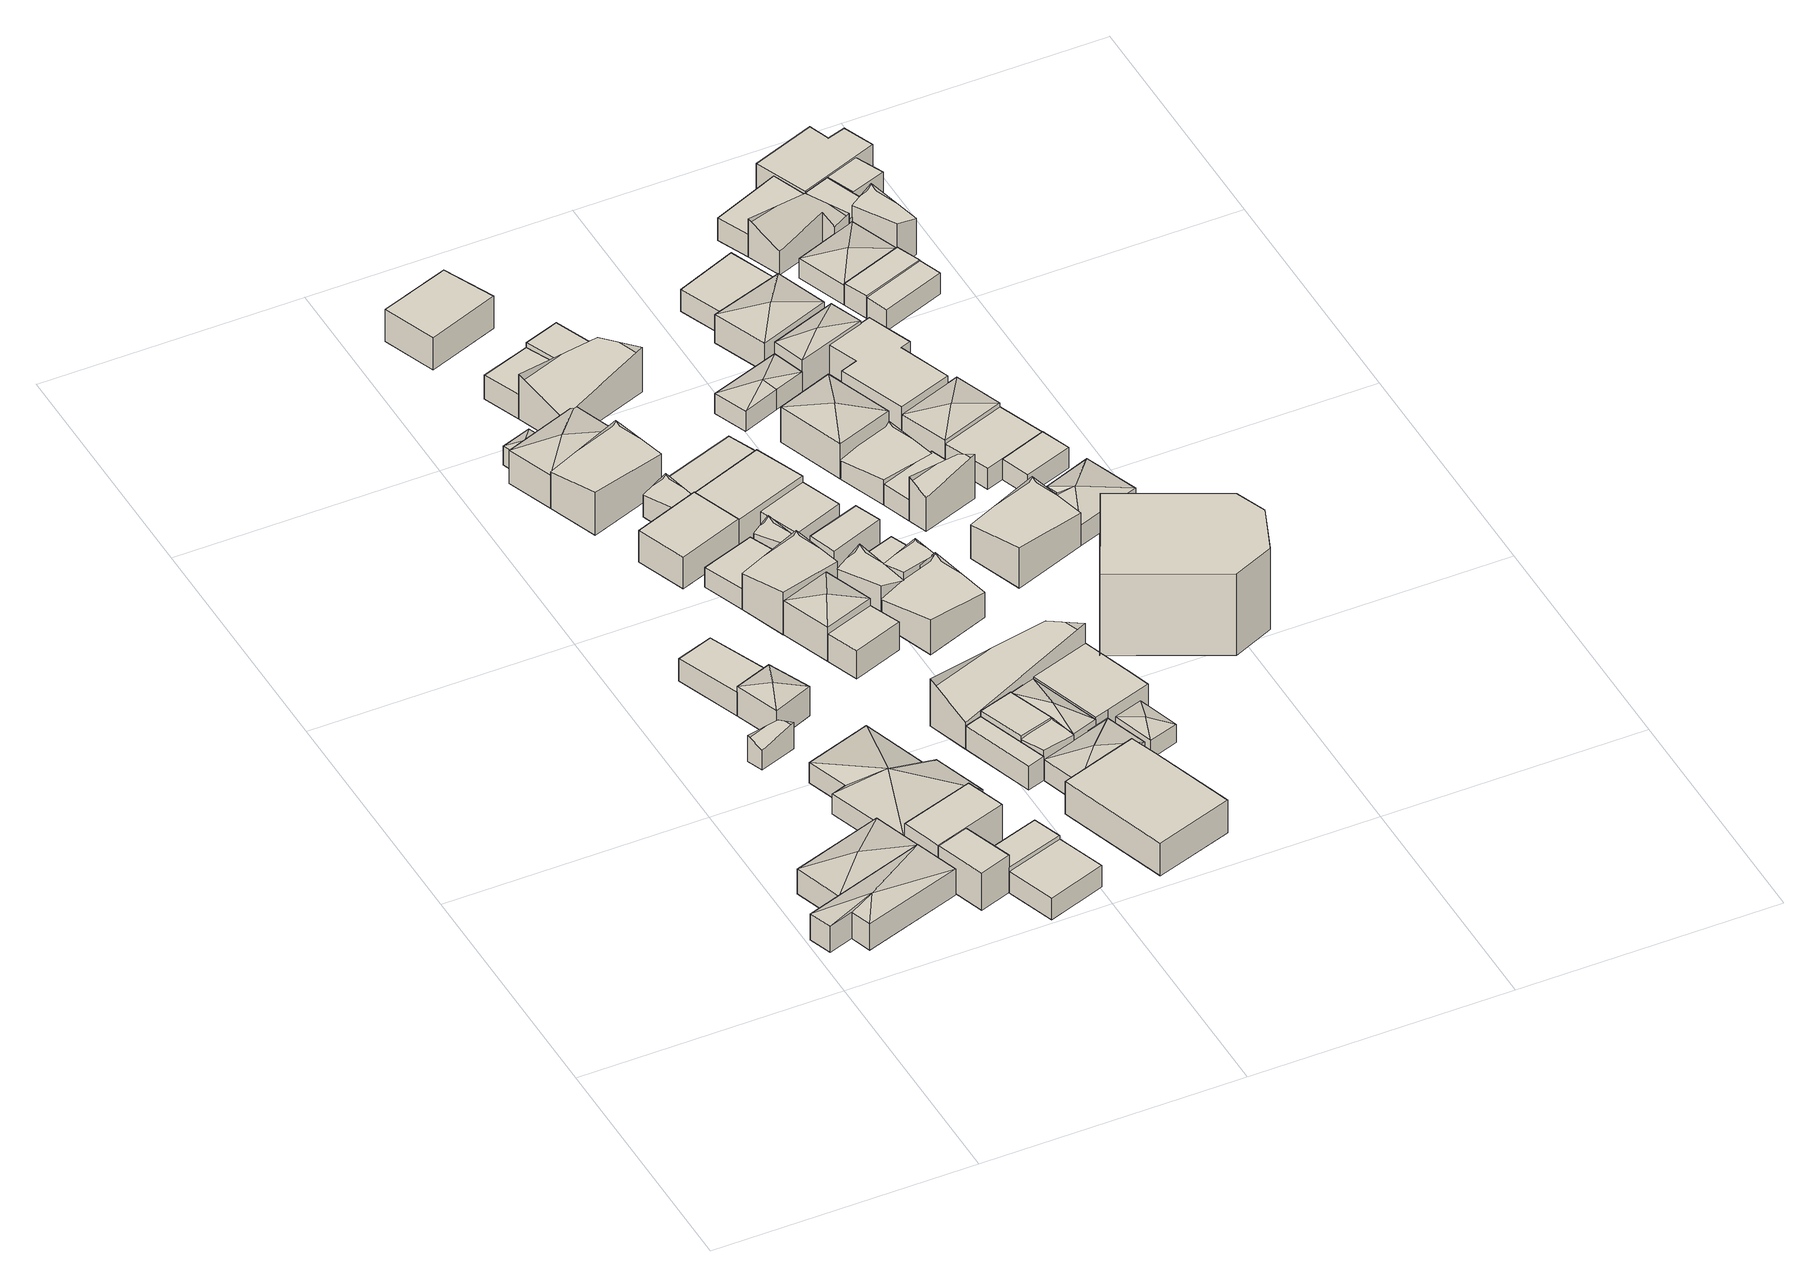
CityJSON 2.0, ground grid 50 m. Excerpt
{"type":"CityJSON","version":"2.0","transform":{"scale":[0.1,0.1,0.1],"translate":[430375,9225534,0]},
"CityObjects":{
"building1":{"type":"Building","attributes":{"Building Type":"Residential","Roof Shape":"hip","Roof Material":"Concrete Glazed Tile","Roof Material Code":1,"Roof Direction":"southwest","Building Height":5.65,"Roof Slope":23.1,"Footprint Area":203.46,"Solar PV Capacity Low":25.48,"Solar PV Capacity High":33.46,"Solar Annual Energy Low":36734,"Solar Annual Energy High":48413,"Suitable PV Area":152.09},"geometry":[{"type":"MultiSurface","lod":"2.2","boundaries":[[[0,1,2,3,4,5]],[[5,4,6,7]],[[4,3,8,6]],[[3,2,9,8]],[[2,1,10,9]],[[1,0,11,10]],[[0,5,7,11]],[[7,6,12]],[[6,8,12]],[[8,9,12]],[[9,10,12]],[[10,11,12]],[[11,7,12]]]}]},
"building2":{"type":"Building","attributes":{"Building Type":"Residential","Roof Shape":"hip","Roof Material":"Concrete Glazed Tile","Roof Material Code":1,"Roof Direction":"southwest","Building Height":5.37,"Roof Slope":22.3,"Footprint Area":185,"Solar PV Capacity Low":23.16,"Solar PV Capacity High":30.42,"Solar Annual Energy Low":33401,"Solar Annual Energy High":44020,"Suitable PV Area":138.29},"geometry":[{"type":"MultiSurface","lod":"2.2","boundaries":[[[13,14,15,16]],[[16,15,17,18]],[[15,14,19,17]],[[14,13,20,19]],[[13,16,18,20]],[[18,17,21]],[[17,19,21]],[[19,20,21]],[[20,18,21]]]}]},
"building3":{"type":"Building","attributes":{"Building Type":"Residential","Roof Shape":"gable","Roof Material":"Concrete Glazed Tile","Roof Material Code":1,"Roof Direction":"southwest","Building Height":4.31,"Roof Slope":30.5,"Footprint Area":25.5,"Solar PV Capacity Low":3.19,"Solar PV Capacity High":4.19,"Solar Annual Energy Low":4605,"Solar Annual Energy High":6069,"Suitable PV Area":19.06},"geometry":[{"type":"MultiSurface","lod":"2.2","boundaries":[[[22,23,24,25]],[[25,24,26,27]],[[24,23,28,26]],[[23,22,29,28]],[[22,25,27,29]],[[27,26,28,29]]]}]},
"building4":{"type":"Building","attributes":{"Building Type":"Residential","Roof Shape":"shed","Roof Material":"Concrete Glazed Tile","Roof Material Code":1,"Roof Direction":"southwest","Building Height":7.94,"Roof Slope":11.5,"Footprint Area":67.14,"Solar PV Capacity Low":8.41,"Solar PV Capacity High":11.04,"Solar Annual Energy Low":12121,"Solar Annual Energy High":15975,"Suitable PV Area":50.19},"geometry":[{"type":"MultiSurface","lod":"2.2","boundaries":[[[30,31,32,33]],[[33,32,34,35]],[[32,31,36,34]],[[31,30,37,36]],[[30,33,35,37]],[[35,34,36,37]]]}]},
"building5":{"type":"Building","attributes":{"Building Type":"Residential","Roof Shape":"shed","Roof Material":"Concrete Glazed Tile","Roof Material Code":1,"Roof Direction":"southwest","Building Height":7.88,"Roof Slope":10.3,"Footprint Area":120.84,"Solar PV Capacity Low":15.13,"Solar PV Capacity High":19.87,"Solar Annual Energy Low":21818,"Solar Annual Energy High":28754,"Suitable PV Area":90.33},"geometry":[{"type":"MultiSurface","lod":"2.2","boundaries":[[[38,39,31,40]],[[40,31,41,42]],[[31,39,43,41]],[[39,38,44,43]],[[38,40,42,44]],[[42,41,43,44]]]}]},
"building6":{"type":"Building","attributes":{"Building Type":"Residential","Roof Shape":"shed","Roof Material":"Concrete Glazed Tile","Roof Material Code":1,"Roof Direction":"southwest","Building Height":4.83,"Roof Slope":13.6,"Footprint Area":100.65,"Solar PV Capacity Low":12.6,"Solar PV Capacity High":16.55,"Solar Annual Energy Low":18172,"Solar Annual Energy High":23950,"Suitable PV Area":75.24},"geometry":[{"type":"MultiSurface","lod":"2.2","boundaries":[[[45,46,47,48]],[[48,47,49,50]],[[47,46,51,49]],[[46,45,52,51]],[[45,48,50,52]],[[50,49,51,52]]]}]},
"building7":{"type":"Building","attributes":{"Building Type":"Residential","Roof Shape":"hip","Roof Material":"Concrete Glazed Tile","Roof Material Code":1,"Roof Direction":"southwest","Building Height":6.42,"Roof Slope":23.3,"Footprint Area":72.95,"Solar PV Capacity Low":9.13,"Solar PV Capacity High":12,"Solar Annual Energy Low":13170,"Solar Annual Energy High":17357,"Suitable PV Area":54.53},"geometry":[{"type":"MultiSurface","lod":"2.2","boundaries":[[[48,47,53,54]],[[54,53,55,56]],[[53,47,57,55]],[[47,48,58,57]],[[48,54,56,58]],[[56,55,59]],[[55,57,59]],[[57,58,59]],[[58,56,59]]]}]},
"building8":{"type":"Building","attributes":{"Building Type":"Residential","Roof Shape":"hip","Roof Material":"Concrete Glazed Tile","Roof Material Code":1,"Roof Direction":"southwest","Building Height":4.41,"Roof Slope":23.6,"Footprint Area":414.89,"Solar PV Capacity Low":51.95,"Solar PV Capacity High":68.23,"Solar Annual Energy Low":74905,"Solar Annual Energy High":98719,"Suitable PV Area":310.13},"geometry":[{"type":"MultiSurface","lod":"2.2","boundaries":[[[60,61,62,63,64,65,39,66]],[[66,39,67,68]],[[39,65,69,67]],[[65,64,70,69]],[[64,63,71,70]],[[63,62,72,71]],[[62,61,73,72]],[[61,60,74,73]],[[60,66,68,74]],[[68,67,75]],[[67,69,75]],[[69,70,75]],[[70,71,75]],[[71,72,75]],[[72,73,75]],[[73,74,75]],[[74,68,75]]]}]},
"building9":{"type":"Building","attributes":{"Building Type":"Residential","Roof Shape":"shed","Roof Material":"Concrete Glazed Tile","Roof Material Code":1,"Roof Direction":"southwest","Building Height":5.23,"Roof Slope":14.8,"Footprint Area":71.09,"Solar PV Capacity Low":8.9,"Solar PV Capacity High":11.69,"Solar Annual Energy Low":12835,"Solar Annual Energy High":16916,"Suitable PV Area":53.14},"geometry":[{"type":"MultiSurface","lod":"2.2","boundaries":[[[76,77,78,79]],[[79,78,80,81]],[[78,77,82,80]],[[77,76,83,82]],[[76,79,81,83]],[[81,80,82,83]]]}]},
"building10":{"type":"Building","attributes":{"Building Type":"Residential","Roof Shape":"flat","Roof Material":"Concrete Glazed Tile","Roof Material Code":1,"Roof Direction":"southwest","Building Height":4.74,"Roof Slope":10.1,"Footprint Area":118.01,"Solar PV Capacity Low":14.78,"Solar PV Capacity High":19.41,"Solar Annual Energy Low":21306,"Solar Annual Energy High":28080,"Suitable PV Area":88.21},"geometry":[{"type":"MultiSurface","lod":"2.2","boundaries":[[[79,78,84,85]],[[85,84,86,87]],[[84,78,88,86]],[[78,79,89,88]],[[79,85,87,89]],[[87,86,88,89]]]}]},
"building11":{"type":"Building","attributes":{"Building Type":"Residential","Roof Shape":"hip","Roof Material":"Concrete Glazed Tile","Roof Material Code":1,"Roof Direction":"southwest","Building Height":4.08,"Roof Slope":28.5,"Footprint Area":24.28,"Solar PV Capacity Low":3.04,"Solar PV Capacity High":3.99,"Solar Annual Energy Low":4384,"Solar Annual Energy High":5778,"Suitable PV Area":18.15},"geometry":[{"type":"MultiSurface","lod":"2.2","boundaries":[[[90,91,92,93]],[[93,92,94,95]],[[92,91,96,94]],[[91,90,97,96]],[[90,93,95,97]],[[95,94,98]],[[94,96,98]],[[96,97,98]],[[97,95,98]]]}]},
"building12":{"type":"Building","attributes":{"Building Type":"Residential","Roof Shape":"hip","Roof Material":"Concrete Glazed Tile","Roof Material Code":1,"Roof Direction":"southwest","Building Height":7.17,"Roof Slope":27.5,"Footprint Area":151.94,"Solar PV Capacity Low":19.02,"Solar PV Capacity High":24.99,"Solar Annual Energy Low":27431,"Solar Annual Energy High":36152,"Suitable PV Area":113.57},"geometry":[{"type":"MultiSurface","lod":"2.2","boundaries":[[[99,100,101,102]],[[102,101,103,104]],[[101,100,105,103]],[[100,99,106,105]],[[99,102,104,106]],[[104,103,107]],[[103,105,107]],[[105,106,107]],[[106,104,107]]]}]},
"building13":{"type":"Building","attributes":{"Building Type":"Residential","Roof Shape":"flat","Roof Material":"Concrete Glazed Tile","Roof Material Code":1,"Roof Direction":"southwest","Building Height":6.93,"Roof Slope":6.5,"Footprint Area":138.27,"Solar PV Capacity Low":17.31,"Solar PV Capacity High":22.74,"Solar Annual Energy Low":24964,"Solar Annual Energy High":32900,"Suitable PV Area":103.36},"geometry":[{"type":"MultiSurface","lod":"2.2","boundaries":[[[108,109,110,111]],[[111,110,112,113]],[[110,109,114,112]],[[109,108,115,114]],[[108,111,113,115]],[[113,112,114,115]]]}]},
"building14":{"type":"Building","attributes":{"Building Type":"Residential","Roof Shape":"gable","Roof Material":"Concrete Glazed Tile","Roof Material Code":1,"Roof Direction":"southwest","Building Height":7.96,"Roof Slope":29,"Footprint Area":162.31,"Solar PV Capacity Low":20.32,"Solar PV Capacity High":26.69,"Solar Annual Energy Low":29305,"Solar Annual Energy High":38621,"Suitable PV Area":121.33},"geometry":[{"type":"MultiSurface","lod":"2.2","boundaries":[[[102,101,116,117]],[[117,116,118,119]],[[116,101,120,118]],[[101,102,121,120]],[[102,117,119,121]],[[119,118,120,121]]]}]},
"building15":{"type":"Building","attributes":{"Building Type":"Residential","Roof Shape":"shed","Roof Material":"Concrete Glazed Tile","Roof Material Code":1,"Roof Direction":"southwest","Building Height":5.06,"Roof Slope":10.6,"Footprint Area":52.81,"Solar PV Capacity Low":6.61,"Solar PV Capacity High":8.69,"Solar Annual Energy Low":9535,"Solar Annual Energy High":12566,"Suitable PV Area":39.48},"geometry":[{"type":"MultiSurface","lod":"2.2","boundaries":[[[122,123,124,125]],[[125,124,126,127]],[[124,123,128,126]],[[123,122,129,128]],[[122,125,127,129]],[[127,126,128,129]]]}]},
"building16":{"type":"Building","attributes":{"Building Type":"Residential","Roof Shape":"shed","Roof Material":"Concrete Glazed Tile","Roof Material Code":1,"Roof Direction":"southwest","Building Height":4.14,"Roof Slope":16.9,"Footprint Area":95.32,"Solar PV Capacity Low":11.94,"Solar PV Capacity High":15.68,"Solar Annual Energy Low":17210,"Solar Annual Energy High":22681,"Suitable PV Area":71.25},"geometry":[{"type":"MultiSurface","lod":"2.2","boundaries":[[[130,131,132,133]],[[133,132,134,135]],[[132,131,136,134]],[[131,130,137,136]],[[130,133,135,137]],[[135,134,136,137]]]}]},
"building17":{"type":"Building","attributes":{"Building Type":"Residential","Roof Shape":"hip","Roof Material":"Concrete Glazed Tile","Roof Material Code":1,"Roof Direction":"southwest","Building Height":7.42,"Roof Slope":24.9,"Footprint Area":104.26,"Solar PV Capacity Low":13.05,"Solar PV Capacity High":17.14,"Solar Annual Energy Low":18823,"Solar Annual Energy High":24807,"Suitable PV Area":77.93},"geometry":[{"type":"MultiSurface","lod":"2.2","boundaries":[[[138,139,140,141]],[[141,140,142,143]],[[140,139,144,142]],[[139,138,145,144]],[[138,141,143,145]],[[143,142,146]],[[142,144,146]],[[144,145,146]],[[145,143,146]]]}]},
"building18":{"type":"Building","attributes":{"Building Type":"Residential","Roof Shape":"shed","Roof Material":"Concrete Glazed Tile","Roof Material Code":1,"Roof Direction":"southwest","Building Height":5.93,"Roof Slope":13.9,"Footprint Area":69.01,"Solar PV Capacity Low":8.64,"Solar PV Capacity High":11.35,"Solar Annual Energy Low":12460,"Solar Annual Energy High":16421,"Suitable PV Area":51.59},"geometry":[{"type":"MultiSurface","lod":"2.2","boundaries":[[[141,140,147,148]],[[148,147,149,150]],[[147,140,151,149]],[[140,141,152,151]],[[141,148,150,152]],[[150,149,151,152]]]}]},
"building19":{"type":"Building","attributes":{"Building Type":"Residential","Roof Shape":"gable","Roof Material":"Concrete Glazed Tile","Roof Material Code":1,"Roof Direction":"southwest","Building Height":7.91,"Roof Slope":27.8,"Footprint Area":124.03,"Solar PV Capacity Low":15.53,"Solar PV Capacity High":20.4,"Solar Annual Energy Low":22393,"Solar Annual Energy High":29512,"Suitable PV Area":92.71},"geometry":[{"type":"MultiSurface","lod":"2.2","boundaries":[[[153,132,154,155]],[[155,154,156,157]],[[154,132,158,156]],[[132,153,159,158]],[[153,155,157,159]],[[157,156,158,159]]]}]},
"building20":{"type":"Building","attributes":{"Building Type":"Residential","Roof Shape":"gable","Roof Material":"Concrete Glazed Tile","Roof Material Code":1,"Roof Direction":"southwest","Building Height":4.8,"Roof Slope":29.5,"Footprint Area":39.96,"Solar PV Capacity Low":5,"Solar PV Capacity High":6.57,"Solar Annual Energy Low":7214,"Solar Annual Energy High":9508,"Suitable PV Area":29.87},"geometry":[{"type":"MultiSurface","lod":"2.2","boundaries":[[[160,161,162,163]],[[163,162,164,165]],[[162,161,166,164]],[[161,160,167,166]],[[160,163,165,167]],[[165,164,166,167]]]}]},
"building21":{"type":"Building","attributes":{"Building Type":"Residential","Roof Shape":"shed","Roof Material":"Concrete Glazed Tile","Roof Material Code":1,"Roof Direction":"southwest","Building Height":6.24,"Roof Slope":18.5,"Footprint Area":67.89,"Solar PV Capacity Low":8.5,"Solar PV Capacity High":11.16,"Solar Annual Energy Low":12257,"Solar Annual Energy High":16153,"Suitable PV Area":50.75},"geometry":[{"type":"MultiSurface","lod":"2.2","boundaries":[[[168,122,169,170]],[[170,169,171,172]],[[169,122,173,171]],[[122,168,174,173]],[[168,170,172,174]],[[172,171,173,174]]]}]},
"building22":{"type":"Building","attributes":{"Building Type":"Residential","Roof Shape":"gable","Roof Material":"Concrete Glazed Tile","Roof Material Code":1,"Roof Direction":"southwest","Building Height":5.85,"Roof Slope":28.5,"Footprint Area":36.94,"Solar PV Capacity Low":4.62,"Solar PV Capacity High":6.07,"Solar Annual Energy Low":6669,"Solar Annual Energy High":8789,"Suitable PV Area":27.61},"geometry":[{"type":"MultiSurface","lod":"2.2","boundaries":[[[175,170,169,125]],[[125,169,176,177]],[[169,170,172,176]],[[170,175,178,172]],[[175,125,177,178]],[[177,176,172,178]]]}]},
"building23":{"type":"Building","attributes":{"Building Type":"Residential","Roof Shape":"flat","Roof Material":"Concrete Glazed Tile","Roof Material Code":1,"Roof Direction":"southwest","Building Height":7.13,"Roof Slope":6.9,"Footprint Area":355.62,"Solar PV Capacity Low":44.53,"Solar PV Capacity High":58.48,"Solar Annual Energy Low":64204,"Solar Annual Energy High":84616,"Suitable PV Area":265.82},"geometry":[{"type":"MultiSurface","lod":"2.2","boundaries":[[[179,180,181,182,183,184]],[[184,183,185,186]],[[183,182,187,185]],[[182,181,188,187]],[[181,180,189,188]],[[180,179,190,189]],[[179,184,186,190]],[[186,185,187,188,189,190]]]}]},
"building24":{"type":"Building","attributes":{"Building Type":"Residential","Roof Shape":"shed","Roof Material":"Concrete Glazed Tile","Roof Material Code":1,"Roof Direction":"southwest","Building Height":5.07,"Roof Slope":17.6,"Footprint Area":78.2,"Solar PV Capacity Low":9.79,"Solar PV Capacity High":12.86,"Solar Annual Energy Low":14118,"Solar Annual Energy High":18606,"Suitable PV Area":58.45},"geometry":[{"type":"MultiSurface","lod":"2.2","boundaries":[[[191,192,193,194]],[[194,193,195,196]],[[193,192,197,195]],[[192,191,198,197]],[[191,194,196,198]],[[196,195,197,198]]]}]},
"building25":{"type":"Building","attributes":{"Building Type":"Residential","Roof Shape":"flat","Roof Material":"Concrete Glazed Tile","Roof Material Code":1,"Roof Direction":"southwest","Building Height":7.01,"Roof Slope":10.6,"Footprint Area":156.24,"Solar PV Capacity Low":19.56,"Solar PV Capacity High":25.69,"Solar Annual Energy Low":28208,"Solar Annual Energy High":37176,"Suitable PV Area":116.79},"geometry":[{"type":"MultiSurface","lod":"2.2","boundaries":[[[199,200,201,202]],[[202,201,203,204]],[[201,200,205,203]],[[200,199,206,205]],[[199,202,204,206]],[[204,203,205,206]]]}]},
"building26":{"type":"Building","attributes":{"Building Type":"Residential","Roof Shape":"gable","Roof Material":"Concrete Glazed Tile","Roof Material Code":1,"Roof Direction":"southwest","Building Height":4.16,"Roof Slope":34.3,"Footprint Area":29.94,"Solar PV Capacity Low":3.75,"Solar PV Capacity High":4.92,"Solar Annual Energy Low":5406,"Solar Annual Energy High":7125,"Suitable PV Area":22.38},"geometry":[{"type":"MultiSurface","lod":"2.2","boundaries":[[[207,208,209,210]],[[210,209,211,212]],[[209,208,213,211]],[[208,207,214,213]],[[207,210,212,214]],[[212,211,213,214]]]}]},
"building27":{"type":"Building","attributes":{"Building Type":"Residential","Roof Shape":"hip","Roof Material":"Concrete Glazed Tile","Roof Material Code":1,"Roof Direction":"southwest","Building Height":4.58,"Roof Slope":25.9,"Footprint Area":129.83,"Solar PV Capacity Low":16.26,"Solar PV Capacity High":21.35,"Solar Annual Energy Low":23440,"Solar Annual Energy High":30892,"Suitable PV Area":97.05},"geometry":[{"type":"MultiSurface","lod":"2.2","boundaries":[[[215,125,216,217]],[[217,216,218,219]],[[216,125,220,218]],[[125,215,221,220]],[[215,217,219,221]],[[219,218,222]],[[218,220,222]],[[220,221,222]],[[221,219,222]]]}]},
"building28":{"type":"Building","attributes":{"Building Type":"Residential","Roof Shape":"hip","Roof Material":"Concrete Glazed Tile","Roof Material Code":1,"Roof Direction":"southwest","Building Height":6.03,"Roof Slope":23,"Footprint Area":78.38,"Solar PV Capacity Low":9.81,"Solar PV Capacity High":12.89,"Solar Annual Energy Low":14152,"Solar Annual Energy High":18651,"Suitable PV Area":58.59},"geometry":[{"type":"MultiSurface","lod":"2.2","boundaries":[[[223,168,175,224]],[[224,175,225,226]],[[175,168,227,225]],[[168,223,228,227]],[[223,224,226,228]],[[226,225,229]],[[225,227,229]],[[227,228,229]],[[228,226,229]]]}]},
"building29":{"type":"Building","attributes":{"Building Type":"Residential","Roof Shape":"gable","Roof Material":"Concrete Glazed Tile","Roof Material Code":1,"Roof Direction":"southwest","Building Height":5.89,"Roof Slope":31.6,"Footprint Area":244.19,"Solar PV Capacity Low":30.57,"Solar PV Capacity High":40.16,"Solar Annual Energy Low":44086,"Solar Annual Energy High":58102,"Suitable PV Area":182.53},"geometry":[{"type":"MultiSurface","lod":"2.2","boundaries":[[[230,231,123,232]],[[232,123,233,234]],[[123,231,235,233]],[[231,230,236,235]],[[230,232,234,236]],[[234,233,235,236]]]}]},
"building30":{"type":"Building","attributes":{"Building Type":"Residential","Roof Shape":"gable","Roof Material":"Concrete Glazed Tile","Roof Material Code":1,"Roof Direction":"southwest","Building Height":5.95,"Roof Slope":32.6,"Footprint Area":193.54,"Solar PV Capacity Low":24.23,"Solar PV Capacity High":31.83,"Solar Annual Energy Low":34943,"Solar Annual Energy High":46052,"Suitable PV Area":144.67},"geometry":[{"type":"MultiSurface","lod":"2.2","boundaries":[[[237,193,238,239]],[[239,238,240,241]],[[238,193,242,240]],[[193,237,243,242]],[[237,239,241,243]],[[241,240,242,243]]]}]},
"building31":{"type":"Building","attributes":{"Building Type":"Residential","Roof Shape":"gable","Roof Material":"Concrete Glazed Tile","Roof Material Code":1,"Roof Direction":"southwest","Building Height":6.28,"Roof Slope":34.5,"Footprint Area":54.64,"Solar PV Capacity Low":6.84,"Solar PV Capacity High":8.99,"Solar Annual Energy Low":9865,"Solar Annual Energy High":13001,"Suitable PV Area":40.84},"geometry":[{"type":"MultiSurface","lod":"2.2","boundaries":[[[244,155,245,246]],[[246,245,247,248]],[[245,155,249,247]],[[155,244,250,249]],[[244,246,248,250]],[[248,247,249,250]]]}]},
"building32":{"type":"Building","attributes":{"Building Type":"Residential","Roof Shape":"flat","Roof Material":"Concrete Glazed Tile","Roof Material Code":1,"Roof Direction":"southwest","Building Height":6.67,"Roof Slope":8.4,"Footprint Area":157.25,"Solar PV Capacity Low":19.69,"Solar PV Capacity High":25.86,"Solar Annual Energy Low":28390,"Solar Annual Energy High":37416,"Suitable PV Area":117.54},"geometry":[{"type":"MultiSurface","lod":"2.2","boundaries":[[[251,108,111,252]],[[252,111,253,254]],[[111,108,255,253]],[[108,251,256,255]],[[251,252,254,256]],[[254,253,255,256]]]}]},
"building33":{"type":"Building","attributes":{"Building Type":"Residential","Roof Shape":"shed","Roof Material":"Concrete Glazed Tile","Roof Material Code":1,"Roof Direction":"southwest","Building Height":4.89,"Roof Slope":11.4,"Footprint Area":112,"Solar PV Capacity Low":14.02,"Solar PV Capacity High":18.42,"Solar Annual Energy Low":20220,"Solar Annual Energy High":26649,"Suitable PV Area":83.72},"geometry":[{"type":"MultiSurface","lod":"2.2","boundaries":[[[257,160,163,258]],[[258,163,259,260]],[[163,160,261,259]],[[160,257,262,261]],[[257,258,260,262]],[[260,259,261,262]]]}]},
"building34":{"type":"Building","attributes":{"Building Type":"Residential","Roof Shape":"flat","Roof Material":"Concrete Glazed Tile","Roof Material Code":1,"Roof Direction":"southwest","Building Height":6.12,"Roof Slope":10.5,"Footprint Area":54.14,"Solar PV Capacity Low":6.78,"Solar PV Capacity High":8.9,"Solar Annual Energy Low":9775,"Solar Annual Energy High":12883,"Suitable PV Area":40.47},"geometry":[{"type":"MultiSurface","lod":"2.2","boundaries":[[[263,191,194,264]],[[264,194,265,266]],[[194,191,267,265]],[[191,263,268,267]],[[263,264,266,268]],[[266,265,267,268]]]}]},
"building35":{"type":"Building","attributes":{"Building Type":"Residential","Roof Shape":"flat","Roof Material":"Concrete Glazed Tile","Roof Material Code":1,"Roof Direction":"southwest","Building Height":5.42,"Roof Slope":12.9,"Footprint Area":86.29,"Solar PV Capacity Low":10.8,"Solar PV Capacity High":14.19,"Solar Annual Energy Low":15580,"Solar Annual Energy High":20533,"Suitable PV Area":64.51},"geometry":[{"type":"MultiSurface","lod":"2.2","boundaries":[[[252,269,270,271]],[[271,270,272,273]],[[270,269,274,272]],[[269,252,275,274]],[[252,271,273,275]],[[273,272,274,275]]]}]},
"building36":{"type":"Building","attributes":{"Building Type":"Residential","Roof Shape":"gable","Roof Material":"Concrete Glazed Tile","Roof Material Code":1,"Roof Direction":"southwest","Building Height":5.43,"Roof Slope":34,"Footprint Area":148.68,"Solar PV Capacity Low":18.62,"Solar PV Capacity High":24.45,"Solar Annual Energy Low":26844,"Solar Annual Energy High":35378,"Suitable PV Area":111.14},"geometry":[{"type":"MultiSurface","lod":"2.2","boundaries":[[[276,245,277,278]],[[278,277,279,280]],[[277,245,281,279]],[[245,276,282,281]],[[276,278,280,282]],[[280,279,281,282]]]}]},
"building37":{"type":"Building","attributes":{"Building Type":"Residential","Roof Shape":"shed","Roof Material":"Concrete Glazed Tile","Roof Material Code":1,"Roof Direction":"southwest","Building Height":6.3,"Roof Slope":10.7,"Footprint Area":62.28,"Solar PV Capacity Low":7.8,"Solar PV Capacity High":10.24,"Solar Annual Energy Low":11244,"Solar Annual Energy High":14819,"Suitable PV Area":46.55},"geometry":[{"type":"MultiSurface","lod":"2.2","boundaries":[[[283,284,285,286]],[[286,285,287,288]],[[285,284,289,287]],[[284,283,290,289]],[[283,286,288,290]],[[288,287,289,290]]]}]},
"building38":{"type":"Building","attributes":{"Building Type":"Residential","Roof Shape":"shed","Roof Material":"Concrete Glazed Tile","Roof Material Code":1,"Roof Direction":"southwest","Building Height":5.34,"Roof Slope":14.7,"Footprint Area":41.97,"Solar PV Capacity Low":5.25,"Solar PV Capacity High":6.9,"Solar Annual Energy Low":7577,"Solar Annual Energy High":9987,"Suitable PV Area":31.37},"geometry":[{"type":"MultiSurface","lod":"2.2","boundaries":[[[291,244,292,293]],[[293,292,294,295]],[[292,244,296,294]],[[244,291,297,296]],[[291,293,295,297]],[[295,294,296,297]]]}]},
"building39":{"type":"Building","attributes":{"Building Type":"Residential","Roof Shape":"gable","Roof Material":"Concrete Glazed Tile","Roof Material Code":1,"Roof Direction":"southwest","Building Height":7.21,"Roof Slope":34,"Footprint Area":35.76,"Solar PV Capacity Low":4.48,"Solar PV Capacity High":5.88,"Solar Annual Energy Low":6456,"Solar Annual Energy High":8509,"Suitable PV Area":26.73},"geometry":[{"type":"MultiSurface","lod":"2.2","boundaries":[[[293,292,246,276]],[[276,246,298,299]],[[246,292,300,298]],[[292,293,301,300]],[[293,276,299,301]],[[299,298,300,301]]]}]},
"building40":{"type":"Building","attributes":{"Building Type":"Residential","Roof Shape":"flat","Roof Material":"Concrete Glazed Tile","Roof Material Code":1,"Roof Direction":"southwest","Building Height":6.38,"Roof Slope":8.2,"Footprint Area":183.83,"Solar PV Capacity Low":23.02,"Solar PV Capacity High":30.23,"Solar Annual Energy Low":33190,"Solar Annual Energy High":43742,"Suitable PV Area":137.42},"geometry":[{"type":"MultiSurface","lod":"2.2","boundaries":[[[302,303,232,223,224,215]],[[215,224,304,305]],[[224,223,306,304]],[[223,232,307,306]],[[232,303,308,307]],[[303,302,309,308]],[[302,215,305,309]],[[305,304,306,307,308,309]]]}]},
"building41":{"type":"Building","attributes":{"Building Type":"Residential","Roof Shape":"hip","Roof Material":"Concrete Glazed Tile","Roof Material Code":1,"Roof Direction":"southwest","Building Height":4.03,"Roof Slope":22.6,"Footprint Area":50.96,"Solar PV Capacity Low":6.38,"Solar PV Capacity High":8.38,"Solar Annual Energy Low":9201,"Solar Annual Energy High":12126,"Suitable PV Area":38.1},"geometry":[{"type":"MultiSurface","lod":"2.2","boundaries":[[[310,311,312,313]],[[313,312,314,315]],[[312,311,316,314]],[[311,310,317,316]],[[310,313,315,317]],[[315,314,318]],[[314,316,318]],[[316,317,318]],[[317,315,318]]]}]},
"building42":{"type":"Building","attributes":{"Building Type":"Residential","Roof Shape":"hip","Roof Material":"Concrete Glazed Tile","Roof Material Code":1,"Roof Direction":"southwest","Building Height":4.44,"Roof Slope":24.4,"Footprint Area":93.68,"Solar PV Capacity Low":11.73,"Solar PV Capacity High":15.41,"Solar Annual Energy Low":16914,"Solar Annual Energy High":22291,"Suitable PV Area":70.03},"geometry":[{"type":"MultiSurface","lod":"2.2","boundaries":[[[319,320,321,322,323]],[[323,322,324,325]],[[322,321,326,324]],[[321,320,327,326]],[[320,319,328,327]],[[319,323,325,328]],[[325,324,329]],[[324,326,329]],[[326,327,329]],[[327,328,329]],[[328,325,329]]]}]},
"building43":{"type":"Building","attributes":{"Building Type":"Residential","Roof Shape":"hip","Roof Material":"Concrete Glazed Tile","Roof Material Code":1,"Roof Direction":"southwest","Building Height":7.74,"Roof Slope":21.7,"Footprint Area":161.28,"Solar PV Capacity Low":20.19,"Solar PV Capacity High":26.52,"Solar Annual Energy Low":29118,"Solar Annual Energy High":38375,"Suitable PV Area":120.56},"geometry":[{"type":"MultiSurface","lod":"2.2","boundaries":[[[330,331,332,333]],[[333,332,334,335]],[[332,331,336,334]],[[331,330,337,336]],[[330,333,335,337]],[[335,334,338]],[[334,336,338]],[[336,337,338]],[[337,335,338]]]}]},
"building44":{"type":"Building","attributes":{"Building Type":"Residential","Roof Shape":"gable","Roof Material":"Concrete Glazed Tile","Roof Material Code":1,"Roof Direction":"southwest","Building Height":4.14,"Roof Slope":26.8,"Footprint Area":114.56,"Solar PV Capacity Low":14.34,"Solar PV Capacity High":18.84,"Solar Annual Energy Low":20683,"Solar Annual Energy High":27259,"Suitable PV Area":85.63},"geometry":[{"type":"MultiSurface","lod":"2.2","boundaries":[[[333,332,339,340]],[[340,339,341,342]],[[339,332,343,341]],[[332,333,344,343]],[[333,340,342,344]],[[342,341,343,344]]]}]},
"building45":{"type":"Building","attributes":{"Building Type":"Residential","Roof Shape":"flat","Roof Material":"Concrete Glazed Tile","Roof Material Code":1,"Roof Direction":"southwest","Building Height":4.62,"Roof Slope":8,"Footprint Area":69.43,"Solar PV Capacity Low":8.69,"Solar PV Capacity High":11.42,"Solar Annual Energy Low":12536,"Solar Annual Energy High":16521,"Suitable PV Area":51.9},"geometry":[{"type":"MultiSurface","lod":"2.2","boundaries":[[[340,339,345,346]],[[346,345,347,348]],[[345,339,349,347]],[[339,340,350,349]],[[340,346,348,350]],[[348,347,349,350]]]}]},
"building46":{"type":"Building","attributes":{"Building Type":"Residential","Roof Shape":"gable","Roof Material":"Concrete Glazed Tile","Roof Material Code":1,"Roof Direction":"southwest","Building Height":7.27,"Roof Slope":34.8,"Footprint Area":45.52,"Solar PV Capacity Low":5.7,"Solar PV Capacity High":7.49,"Solar Annual Energy Low":8218,"Solar Annual Energy High":10830,"Suitable PV Area":34.02},"geometry":[{"type":"MultiSurface","lod":"2.2","boundaries":[[[346,345,351,352]],[[352,351,353,354]],[[351,345,355,353]],[[345,346,356,355]],[[346,352,354,356]],[[354,353,355,356]]]}]},
"building47":{"type":"Building","attributes":{"Building Type":"Residential","Roof Shape":"gable","Roof Material":"Concrete Glazed Tile","Roof Material Code":1,"Roof Direction":"southwest","Building Height":7.31,"Roof Slope":27.1,"Footprint Area":165.6,"Solar PV Capacity Low":20.73,"Solar PV Capacity High":27.23,"Solar Annual Energy Low":29898,"Solar Annual Energy High":39403,"Suitable PV Area":123.78},"geometry":[{"type":"MultiSurface","lod":"2.2","boundaries":[[[357,358,359,360]],[[360,359,361,362]],[[359,358,363,361]],[[358,357,364,363]],[[357,360,362,364]],[[362,361,363,364]]]}]},
"building48":{"type":"Building","attributes":{"Building Type":"Residential","Roof Shape":"hip","Roof Material":"Concrete Aluminum Tile","Roof Material Code":2,"Roof Direction":"southwest","Building Height":6.2,"Roof Slope":29.8,"Footprint Area":160.99,"Solar PV Capacity Low":20.16,"Solar PV Capacity High":26.47,"Solar Annual Energy Low":29066,"Solar Annual Energy High":38306,"Suitable PV Area":120.34},"geometry":[{"type":"MultiSurface","lod":"2.2","boundaries":[[[365,366,367,368]],[[368,367,369,370]],[[367,366,371,369]],[[366,365,372,371]],[[365,368,370,372]],[[370,369,373]],[[369,371,373]],[[371,372,373]],[[372,370,373]]]}]},
"building49":{"type":"Building","attributes":{"Building Type":"Office Building","Roof Shape":"flat","Roof Material":"Concrete Glazed Tile","Roof Material Code":1,"Roof Direction":"southwest","Building Height":17.65,"Roof Slope":13.2,"Footprint Area":553.48,"Solar PV Capacity Low":74.63,"Solar PV Capacity High":98.02,"Solar Annual Energy Low":107615,"Solar Annual Energy High":141827,"Suitable PV Area":445.55},"geometry":[{"type":"MultiSurface","lod":"2.2","boundaries":[[[374,375,376,377,378,379]],[[379,378,380,381]],[[378,377,382,380]],[[377,376,383,382]],[[376,375,384,383]],[[375,374,385,384]],[[374,379,381,385]],[[381,380,382,383,384,385]]]}]},
"building50":{"type":"Building","attributes":{"Building Type":"Residential","Roof Shape":"flat","Roof Material":"Concrete Glazed Tile","Roof Material Code":1,"Roof Direction":"southwest","Building Height":4.84,"Roof Slope":12.1,"Footprint Area":128.32,"Solar PV Capacity Low":16.07,"Solar PV Capacity High":21.1,"Solar Annual Energy Low":23167,"Solar Annual Energy High":30532,"Suitable PV Area":95.92},"geometry":[{"type":"MultiSurface","lod":"2.2","boundaries":[[[386,387,388,365]],[[365,388,389,390]],[[388,387,391,389]],[[387,386,392,391]],[[386,365,390,392]],[[390,389,391,392]]]}]},
"building51":{"type":"Building","attributes":{"Building Type":"Residential","Roof Shape":"hip","Roof Material":"Concrete Glazed Tile","Roof Material Code":1,"Roof Direction":"southwest","Building Height":6.88,"Roof Slope":23.3,"Footprint Area":92.38,"Solar PV Capacity Low":11.57,"Solar PV Capacity High":15.19,"Solar Annual Energy Low":16679,"Solar Annual Energy High":21982,"Suitable PV Area":69.06},"geometry":[{"type":"MultiSurface","lod":"2.2","boundaries":[[[393,321,320,394]],[[394,320,395,396]],[[320,321,397,395]],[[321,393,398,397]],[[393,394,396,398]],[[396,395,399]],[[395,397,399]],[[397,398,399]],[[398,396,399]]]}]},
"building52":{"type":"Building","attributes":{"Building Type":"Residential","Roof Shape":"shed","Roof Material":"Concrete Glazed Tile","Roof Material Code":1,"Roof Direction":"southwest","Building Height":6.28,"Roof Slope":11,"Footprint Area":221.95,"Solar PV Capacity Low":27.79,"Solar PV Capacity High":36.5,"Solar Annual Energy Low":40072,"Solar Annual Energy High":52812,"Suitable PV Area":165.91},"geometry":[{"type":"MultiSurface","lod":"2.2","boundaries":[[[400,401,402,403,404,405,406,407]],[[407,406,408,409]],[[406,405,410,408]],[[405,404,411,410]],[[404,403,412,411]],[[403,402,413,412]],[[402,401,414,413]],[[401,400,415,414]],[[400,407,409,415]],[[409,408,410,411,412,413,414,415]]]}]},
"building53":{"type":"Building","attributes":{"Building Type":"Residential","Roof Shape":"hip","Roof Material":"Concrete Glazed Tile","Roof Material Code":1,"Roof Direction":"southwest","Building Height":5.03,"Roof Slope":21.1,"Footprint Area":130.67,"Solar PV Capacity Low":16.36,"Solar PV Capacity High":21.49,"Solar Annual Energy Low":23592,"Solar Annual Energy High":31092,"Suitable PV Area":97.68},"geometry":[{"type":"MultiSurface","lod":"2.2","boundaries":[[[416,406,417,418]],[[418,417,419,420]],[[417,406,421,419]],[[406,416,422,421]],[[416,418,420,422]],[[420,419,423]],[[419,421,423]],[[421,422,423]],[[422,420,423]]]}]},
"building54":{"type":"Building","attributes":{"Building Type":"Residential","Roof Shape":"shed","Roof Material":"Concrete Glazed Tile","Roof Material Code":1,"Roof Direction":"southwest","Building Height":4.17,"Roof Slope":16.1,"Footprint Area":131.01,"Solar PV Capacity Low":16.4,"Solar PV Capacity High":21.54,"Solar Annual Energy Low":23652,"Solar Annual Energy High":31172,"Suitable PV Area":97.93},"geometry":[{"type":"MultiSurface","lod":"2.2","boundaries":[[[418,417,424,425]],[[425,424,426,427]],[[424,417,428,426]],[[417,418,429,428]],[[418,425,427,429]],[[427,426,428,429]]]}]},
"building55":{"type":"Building","attributes":{"Building Type":"Residential","Roof Shape":"hip","Roof Material":"Concrete Glazed Tile","Roof Material Code":1,"Roof Direction":"southwest","Building Height":4.45,"Roof Slope":26,"Footprint Area":139.31,"Solar PV Capacity Low":17.44,"Solar PV Capacity High":22.91,"Solar Annual Energy Low":25151,"Solar Annual Energy High":33147,"Suitable PV Area":104.13},"geometry":[{"type":"MultiSurface","lod":"2.2","boundaries":[[[430,431,432,433,360,434]],[[434,360,435,436]],[[360,433,437,435]],[[433,432,438,437]],[[432,431,439,438]],[[431,430,440,439]],[[430,434,436,440]],[[436,435,441]],[[435,437,441]],[[437,438,441]],[[438,439,441]],[[439,440,441]],[[440,436,441]]]}]},
"building56":{"type":"Building","attributes":{"Building Type":"Residential","Roof Shape":"flat","Roof Material":"Concrete Glazed Tile","Roof Material Code":1,"Roof Direction":"southwest","Building Height":4.54,"Roof Slope":7,"Footprint Area":58.36,"Solar PV Capacity Low":7.31,"Solar PV Capacity High":9.6,"Solar Annual Energy Low":10537,"Solar Annual Energy High":13887,"Suitable PV Area":43.63},"geometry":[{"type":"MultiSurface","lod":"2.2","boundaries":[[[425,442,443,444]],[[444,443,445,446]],[[443,442,447,445]],[[442,425,448,447]],[[425,444,446,448]],[[446,445,447,448]]]}]},
"building57":{"type":"Building","attributes":{"Building Type":"Residential","Roof Shape":"flat","Roof Material":"Concrete Glazed Tile","Roof Material Code":1,"Roof Direction":"southwest","Building Height":4.9,"Roof Slope":13.8,"Footprint Area":96.67,"Solar PV Capacity Low":12.1,"Solar PV Capacity High":15.9,"Solar Annual Energy Low":17453,"Solar Annual Energy High":23001,"Suitable PV Area":72.26},"geometry":[{"type":"MultiSurface","lod":"2.2","boundaries":[[[449,450,451,452]],[[452,451,453,454]],[[451,450,455,453]],[[450,449,456,455]],[[449,452,454,456]],[[454,453,455,456]]]}]},
"building58":{"type":"Building","attributes":{"Building Type":"Residential","Roof Shape":"gable","Roof Material":"Concrete Glazed Tile","Roof Material Code":1,"Roof Direction":"southwest","Building Height":5.14,"Roof Slope":34.8,"Footprint Area":109.11,"Solar PV Capacity Low":13.66,"Solar PV Capacity High":17.94,"Solar Annual Energy Low":19699,"Solar Annual Energy High":25962,"Suitable PV Area":81.56},"geometry":[{"type":"MultiSurface","lod":"2.2","boundaries":[[[457,458,452,451,459,460]],[[460,459,461,462]],[[459,451,463,461]],[[451,452,464,463]],[[452,458,465,464]],[[458,457,466,465]],[[457,460,462,466]],[[462,461,463,464,465,466]]]}]},
"building59":{"type":"Building","attributes":{"Building Type":"Residential","Roof Shape":"hip","Roof Material":"Concrete Glazed Tile","Roof Material Code":1,"Roof Direction":"southwest","Building Height":4.32,"Roof Slope":27,"Footprint Area":133.63,"Solar PV Capacity Low":16.73,"Solar PV Capacity High":21.98,"Solar Annual Energy Low":24126,"Solar Annual Energy High":31796,"Suitable PV Area":99.89},"geometry":[{"type":"MultiSurface","lod":"2.2","boundaries":[[[467,468,469,470]],[[470,469,471,472]],[[469,468,473,471]],[[468,467,474,473]],[[467,470,472,474]],[[472,471,475]],[[471,473,475]],[[473,474,475]],[[474,472,475]]]}]},
"building60":{"type":"Building","attributes":{"Building Type":"Residential","Roof Shape":"shed","Roof Material":"Concrete Glazed Tile","Roof Material Code":1,"Roof Direction":"southwest","Building Height":4.57,"Roof Slope":18.1,"Footprint Area":66.36,"Solar PV Capacity Low":8.31,"Solar PV Capacity High":10.91,"Solar Annual Energy Low":11981,"Solar Annual Energy High":15790,"Suitable PV Area":49.61},"geometry":[{"type":"MultiSurface","lod":"2.2","boundaries":[[[470,469,476,477]],[[477,476,478,479]],[[476,469,480,478]],[[469,470,481,480]],[[470,477,479,481]],[[479,478,480,481]]]}]},
"building61":{"type":"Building","attributes":{"Building Type":"Residential","Roof Shape":"flat","Roof Material":"Concrete Glazed Tile","Roof Material Code":1,"Roof Direction":"southwest","Building Height":4.63,"Roof Slope":5.8,"Footprint Area":61.35,"Solar PV Capacity Low":7.68,"Solar PV Capacity High":10.09,"Solar Annual Energy Low":11077,"Solar Annual Energy High":14598,"Suitable PV Area":45.86},"geometry":[{"type":"MultiSurface","lod":"2.2","boundaries":[[[477,476,482,483]],[[483,482,484,485]],[[482,476,486,484]],[[476,477,487,486]],[[477,483,485,487]],[[485,484,486,487]]]}]},
"building62":{"type":"Building","attributes":{"Building Type":"Residential","Roof Shape":"flat","Roof Material":"Concrete Glazed Tile","Roof Material Code":1,"Roof Direction":"southwest","Building Height":5.2,"Roof Slope":14.7,"Footprint Area":55.22,"Solar PV Capacity Low":6.91,"Solar PV Capacity High":9.08,"Solar Annual Energy Low":9970,"Solar Annual Energy High":13139,"Suitable PV Area":41.28},"geometry":[{"type":"MultiSurface","lod":"2.2","boundaries":[[[488,489,452,490,458,491]],[[491,458,492,493]],[[458,490,494,492]],[[490,452,495,494]],[[452,489,496,495]],[[489,488,497,496]],[[488,491,493,497]],[[493,492,494,495,496,497]]]}]},
"building63":{"type":"Building","attributes":{"Building Type":"Residential","Roof Shape":"gable","Roof Material":"Concrete Glazed Tile","Roof Material Code":1,"Roof Direction":"southwest","Building Height":7.84,"Roof Slope":28,"Footprint Area":48.33,"Solar PV Capacity Low":6.05,"Solar PV Capacity High":7.95,"Solar Annual Energy Low":8725,"Solar Annual Energy High":11499,"Suitable PV Area":36.13},"geometry":[{"type":"MultiSurface","lod":"2.2","boundaries":[[[467,470,498,488]],[[488,498,499,500]],[[498,470,501,499]],[[470,467,502,501]],[[467,488,500,502]],[[500,499,501,502]]]}]},
"building64":{"type":"Building","attributes":{"Building Type":"Residential","Roof Shape":"shed","Roof Material":"Concrete Glazed Tile","Roof Material Code":1,"Roof Direction":"southwest","Building Height":5.24,"Roof Slope":11.6,"Footprint Area":166.83,"Solar PV Capacity Low":20.89,"Solar PV Capacity High":27.44,"Solar Annual Energy Low":30121,"Solar Annual Energy High":39696,"Suitable PV Area":124.71},"geometry":[{"type":"MultiSurface","lod":"2.2","boundaries":[[[503,504,505,506,507,452]],[[452,507,508,509]],[[507,506,510,508]],[[506,505,511,510]],[[505,504,512,511]],[[504,503,513,512]],[[503,452,509,513]],[[509,508,510,511,512,513]]]}]},
"building65":{"type":"Building","attributes":{"Building Type":"Residential","Roof Shape":"shed","Roof Material":"Concrete Glazed Tile","Roof Material Code":1,"Roof Direction":"southwest","Building Height":5.22,"Roof Slope":10.2,"Footprint Area":42.31,"Solar PV Capacity Low":5.3,"Solar PV Capacity High":6.96,"Solar Annual Energy Low":7639,"Solar Annual Energy High":10067,"Suitable PV Area":31.63},"geometry":[{"type":"MultiSurface","lod":"2.2","boundaries":[[[514,489,515,516]],[[516,515,517,518]],[[515,489,519,517]],[[489,514,520,519]],[[514,516,518,520]],[[518,517,519,520]]]}]}
},
"vertices":[
[85,74,0],[277,137,0],[249,222,0],[9,142,0],[24,98,0],[72,114,0],[24,98,57],[72,114,57],[9,142,57],[249,222,57],[277,137,57],[85,74,57],[119,131,69],
[220,317,0],[43,258,0],[74,164,0],[251,223,0],[74,164,54],[251,223,54],[43,258,54],[220,317,54],[147,240,66],
[193,627,0],[122,600,0],[134,569,0],[205,595,0],[134,569,43],[205,595,57],[122,600,57],[193,627,43],
[328,200,0],[266,179,0],[298,82,0],[360,103,0],[298,82,81],[360,103,81],[266,179,80],[328,200,79],
[384,302,0],[241,255,0],[409,226,0],[266,179,81],[409,226,80],[241,255,80],[384,302,79],
[184,862,0],[113,837,0],[159,713,0],[232,740,0],[159,713,51],[232,740,51],[113,837,49],[184,862,48],
[190,627,0],[267,659,0],[190,627,64],[267,659,64],[159,713,64],[232,740,64],[212,685,74],
[382,417,0],[362,410,0],[317,548,0],[189,505,0],[216,425,0],[187,416,0],[416,313,0],[241,255,44],[416,313,44],[187,416,44],[216,425,44],[189,505,44],[317,548,44],[362,410,44],[382,417,44],[289,411,64],
[454,196,0],[340,158,0],[359,102,0],[472,139,0],[359,102,55],[472,139,54],[340,158,53],[454,196,52],
[391,8,0],[504,46,0],[391,8,47],[504,46,47],[359,102,47],[472,139,47],
[160,1487,0],[102,1466,0],[115,1429,0],[174,1450,0],[115,1429,41],[174,1450,41],[102,1466,41],[160,1487,41],[138,1458,46],
[239,1474,0],[89,1419,0],[122,1330,0],[271,1385,0],[122,1330,72],[271,1385,72],[89,1419,72],[239,1474,72],[180,1402,85],
[318,1188,0],[191,1141,0],[226,1046,0],[353,1092,0],[226,1046,69],[353,1092,69],[191,1141,69],[318,1188,69],
[157,1235,0],[307,1289,0],[157,1235,94],[307,1289,80],[122,1330,80],[271,1385,94],
[494,476,0],[461,465,0],[507,324,0],[541,335,0],[507,324,52],[541,335,52],[461,465,51],[494,476,51],
[364,1072,0],[260,1034,0],[290,954,0],[395,992,0],[290,954,45],[395,992,44],[260,1034,43],[364,1072,41],
[419,901,0],[322,866,0],[357,771,0],[454,806,0],[357,771,74],[454,806,74],[322,866,74],[419,901,74],[388,836,86],
[380,708,0],[477,744,0],[380,708,62],[477,744,61],[357,771,60],[454,806,59],
[413,999,0],[322,865,0],[445,910,0],[322,865,92],[445,910,79],[290,954,79],[413,999,92],
[301,1260,0],[250,1242,0],[274,1173,0],[326,1192,0],[274,1173,60],[326,1192,48],[250,1242,48],[301,1260,61],
[561,498,0],[524,385,0],[591,406,0],[524,385,66],[591,406,65],[494,476,63],[561,498,62],
[607,356,0],[524,385,58],[541,335,65],[607,356,58],
[701,240,0],[683,291,0],[634,275,0],[534,242,0],[604,28,0],[754,77,0],[604,28,71],[754,77,71],[534,242,71],[634,275,71],[683,291,71],[701,240,71],
[245,1666,0],[150,1632,0],[178,1560,0],[275,1595,0],[178,1560,54],[275,1595,53],[150,1632,52],[245,1666,51],
[202,1886,0],[69,1839,0],[107,1737,0],[246,1788,0],[107,1737,70],[246,1788,70],[69,1839,70],[202,1886,70],
[373,1077,0],[405,996,0],[437,1008,0],[406,1088,0],[437,1008,42],[406,1088,60],[405,996,61],[373,1077,42],
[684,382,0],[567,253,0],[711,300,0],[567,253,46],[711,300,46],[541,335,46],[684,382,46],[626,317,58],
[611,515,0],[657,373,0],[607,356,60],[657,373,60],[561,498,60],[611,515,60],[609,435,68],
[697,639,0],[435,545,0],[728,553,0],[461,465,59],[728,553,106],[435,545,103],[697,639,59],
[358,1625,0],[213,1465,0],[393,1530,0],[213,1465,60],[393,1530,97],[178,1560,97],[358,1625,60],
[496,929,0],[480,816,0],[531,834,0],[480,816,84],[531,834,63],[445,910,63],[496,929,84],
[461,1241,0],[499,1146,0],[353,1092,67],[499,1146,67],[318,1188,67],[461,1241,67],
[445,1312,0],[472,1245,0],[326,1192,51],[472,1245,50],[301,1260,50],[445,1312,49],
[313,1690,0],[341,1620,0],[275,1595,61],[341,1620,61],[245,1666,61],[313,1690,61],
[402,1110,0],[431,1031,0],[528,1068,0],[431,1031,54],[528,1068,54],[402,1110,54],[499,1146,54],
[603,861,0],[518,709,0],[642,755,0],[518,709,76],[642,755,54],[480,816,54],[603,861,76],
[546,1042,0],[442,1005,0],[460,951,0],[565,991,0],[460,951,65],[565,991,64],[442,1005,64],[546,1042,63],
[568,955,0],[515,878,0],[587,904,0],[515,878,55],[587,904,55],[496,929,54],[568,955,53],
[531,834,80],[603,861,72],[515,878,72],[587,904,80],
[774,411,0],[758,461,0],[657,373,64],[684,382,64],[611,515,64],[728,553,64],[758,461,64],[774,411,64],
[756,405,0],[700,387,0],[725,305,0],[782,323,0],[725,305,40],[782,323,40],[700,387,40],[756,405,40],[741,355,47],
[573,1389,0],[631,1410,0],[611,1473,0],[476,1426,0],[501,1362,0],[476,1426,44],[501,1362,44],[611,1473,44],[631,1410,44],[573,1389,44],[558,1412,54],
[650,1351,0],[541,1311,0],[587,1181,0],[697,1221,0],[587,1181,77],[697,1221,77],[541,1311,77],[650,1351,77],[619,1266,90],
[621,1089,0],[731,1129,0],[621,1089,55],[731,1129,41],[587,1181,41],[697,1221,55],
[641,1033,0],[751,1073,0],[641,1033,46],[751,1073,46],[621,1089,46],[731,1129,46],
[654,996,0],[764,1036,0],[654,996,73],[764,1036,96],[641,1033,96],[751,1073,73],
[829,951,0],[689,901,0],[727,796,0],[867,847,0],[727,796,88],[867,847,73],[689,901,73],[829,951,88],
[700,1636,0],[558,1589,0],[599,1485,0],[735,1536,0],[599,1485,62],[735,1536,62],[558,1589,62],[700,1636,62],[648,1561,76],
[863,767,0],[769,581,0],[973,479,0],[1052,513,0],[1089,606,0],[1066,665,0],[1089,606,177],[1066,665,177],[1052,513,177],[973,479,177],[769,581,177],[863,767,177],
[661,1734,0],[544,1687,0],[580,1596,0],[580,1596,48],[700,1636,48],[544,1687,48],[661,1734,48],
[740,1520,0],[764,1458,0],[631,1410,69],[764,1458,69],[611,1473,69],[740,1520,69],[686,1465,78],
[796,1371,0],[816,1378,0],[784,1466,0],[692,1432,0],[713,1374,0],[680,1362,0],[727,1232,0],[832,1270,0],[727,1232,66],[832,1270,65],[680,1362,64],[713,1374,64],[692,1432,63],[784,1466,63],[816,1378,64],[796,1371,64],
[852,1277,0],[761,1139,0],[886,1185,0],[761,1139,50],[886,1185,50],[727,1232,50],[852,1277,50],[807,1208,61],
[794,1047,0],[919,1092,0],[794,1047,46],[919,1092,44],[761,1139,43],[886,1185,42],
[954,997,0],[862,963,0],[870,940,0],[837,928,0],[992,892,0],[867,847,45],[992,892,45],[837,928,45],[870,940,45],[862,963,45],[954,997,45],[897,928,59],
[827,1059,0],[847,1003,0],[940,1036,0],[847,1003,45],[940,1036,45],[827,1059,45],[919,1092,45],
[813,1878,0],[681,1823,0],[707,1762,0],[838,1812,0],[707,1762,49],[838,1812,49],[681,1823,49],[813,1878,49],
[840,1706,0],[873,1718,0],[733,1697,0],[830,1732,0],[733,1697,51],[830,1732,73],[707,1762,83],[838,1812,51],[873,1718,65],[840,1706,57],
[880,1721,0],[758,1675,0],[794,1579,0],[916,1625,0],[794,1579,43],[916,1625,43],[758,1675,43],[880,1721,43],[837,1650,56],
[812,1532,0],[934,1577,0],[812,1532,49],[934,1577,47],[794,1579,47],[916,1625,46],
[828,1488,0],[950,1533,0],[828,1488,46],[950,1533,46],[812,1532,46],[934,1577,46],
[924,1738,0],[889,1831,0],[863,1744,0],[903,1730,0],[873,1718,52],[903,1730,52],[863,1744,52],[838,1812,52],[889,1831,52],[924,1738,52],
[960,1642,0],[960,1642,78],[924,1738,96],[916,1625,96],[880,1721,78],
[994,1871,0],[971,1931,0],[936,1920,0],[922,1961,0],[799,1915,0],[799,1915,53],[838,1812,55],[922,1961,52],[936,1920,53],[971,1931,53],[994,1871,54],
[955,1856,0],[910,1776,0],[978,1801,0],[910,1776,54],[978,1801,53],[889,1831,53],[955,1856,52]
]}
